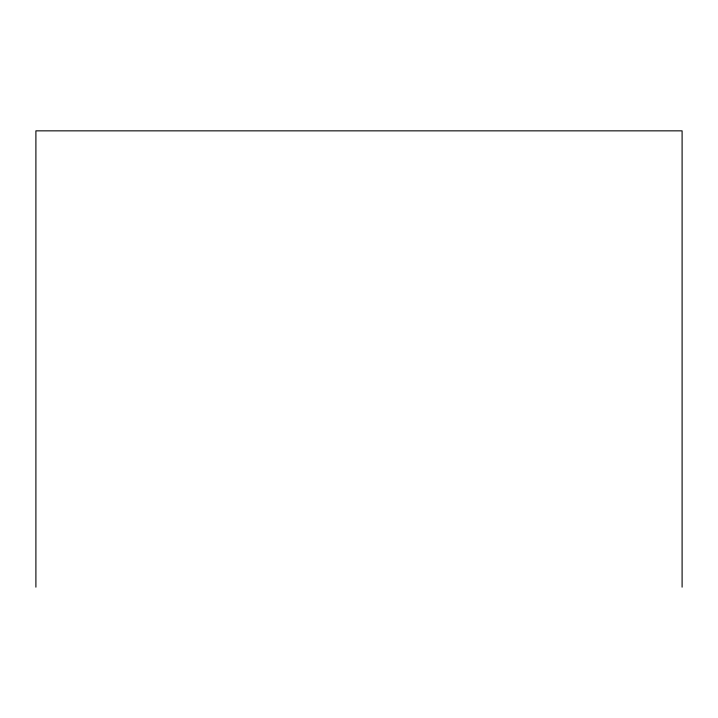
<?xml version="1.0" encoding="UTF-8"?>
<svg xmlns="http://www.w3.org/2000/svg" width="718" height="718" viewBox="0 0 718 718"><rect width="100%" height="100%" fill="white"/><g stroke="black" fill="none" stroke-linecap="round" stroke-linejoin="round"><path stroke-width="1.08" d="M682.1 587.153L682.1 130.847L35.9 130.847L35.9 587.153"/></g></svg>
